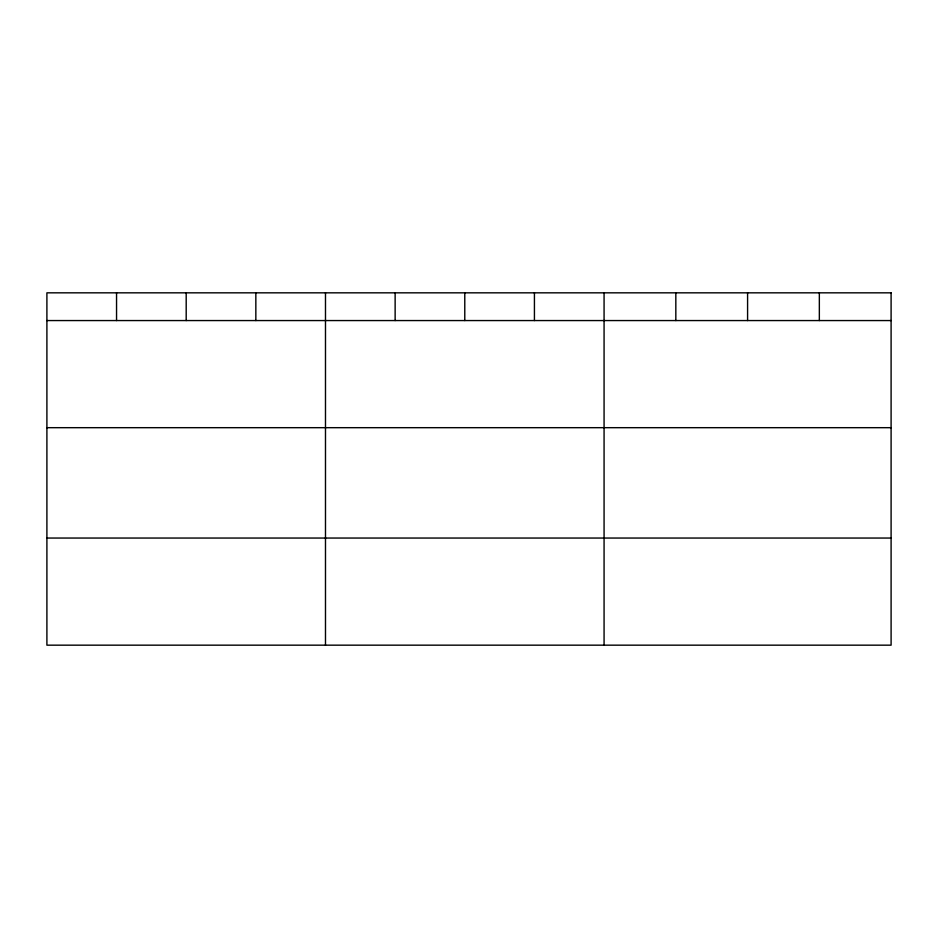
<?xml version="1.0" encoding="UTF-8"?>
<svg xmlns="http://www.w3.org/2000/svg" width="938" height="938" viewBox="0 0 938 938"><rect width="100%" height="100%" fill="white"/><g stroke="black" fill="none" stroke-linecap="round" stroke-linejoin="round"><path stroke-width="1.41" d="M46.9 320.562L891.1 320.562M46.9 427.681L891.1 427.681M46.9 538.049L891.1 538.049M819.343 292.832L819.343 320.562M747.586 292.832L747.586 320.562M675.829 292.832L675.829 320.562M604.072 292.832L604.072 645.168M534.426 292.832L534.426 320.562M464.779 292.832L464.779 320.562M395.133 292.832L395.133 320.562M325.486 292.832L325.486 645.168M255.84 292.832L255.84 320.562M186.193 292.832L186.193 320.562M116.547 292.832L116.547 320.562M891.1 292.832L46.9 292.832L46.9 645.168L891.1 645.168L891.1 292.832"/></g></svg>
